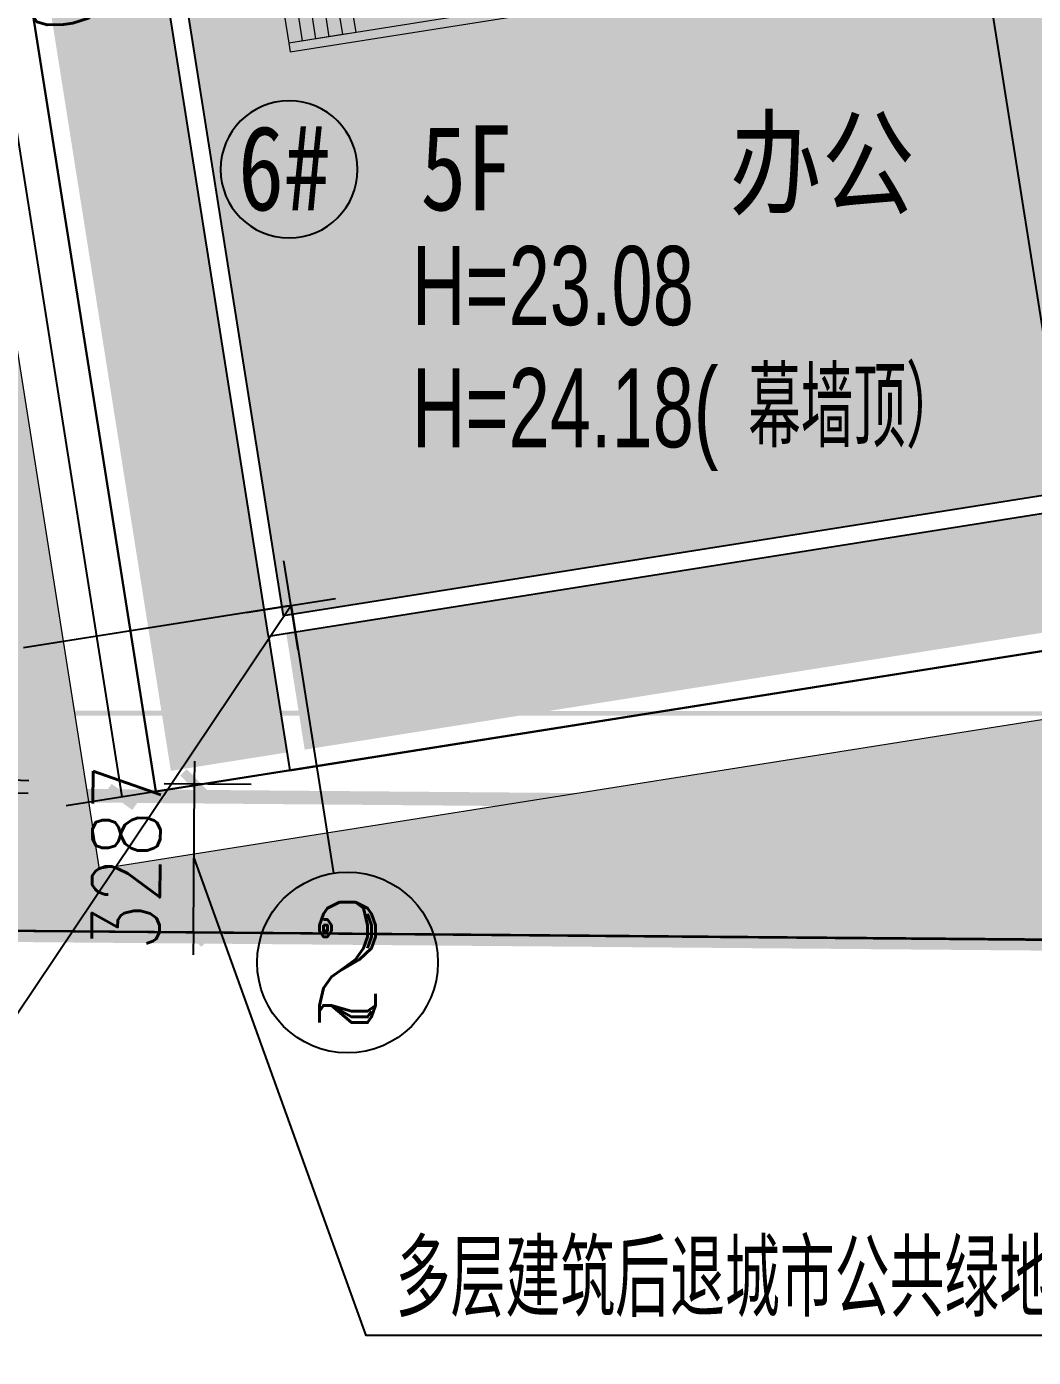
# Model space of a CAD drawing. Header units: metres. Extents: x 71066629 to 71645179, y 84793221 to 85208804.
# Drawn here: x 71330147 to 71352442, y 85010564 to 85040014 of the extents above; entities that cross this region are included whole.
import ezdxf
from ezdxf.enums import TextEntityAlignment as Align

# ---------------------------------------------------------------- set-up
doc = ezdxf.new("R2010")
doc.units = ezdxf.units.M
doc.header["$LTSCALE"] = 1000
for name, pattern in [('CENTER', [50.800000000000004, 31.75, -6.35, 6.35, -6.35]), ('CONTINOUS', [15000, 5000, 5000, 5000]), ('DASH', [0.35, 0.25, -0.1]), ('HIDDENX2', [19.049999999999997, 12.7, -6.35])]:
    doc.linetypes.add(name, pattern=pattern)
for name, color, linetype in [('A_N_AXIS_TEXT', 7, 'Continuous'), ('DIM_COOR', 3, 'Continuous'), ('DIM_SYMB', 3, 'Continuous'), ('G-ANN0-GRID', 85, 'Continuous'), ('G-ANNO-DIMS', 3, 'Continuous'), ('G-ANNO-TEXT', 7, 'Continuous'), ('G-BLDG-MULT', 1, 'Continuous'), ('G-BLDG-OTLN', 2, 'Continuous'), ('G-BLDG-POIT', 6, 'Continuous'), ('G-BLDG-ROOF', 34, 'Continuous'), ('G-BSMT-OTLN', 5, 'HIDDENX2'), ('G-FRIE-FLWL', 6, 'Continuous'), ('G-PLTG', 105, 'Continuous'), ('G-SITE-GREN', 72, 'Continuous'), ('G-SITE-PROP', 1, 'Continuous'), ('G_DRIV_ROAD', 145, 'Continuous'), ('G_H_252', 252, 'Continuous'), ('G_H_253', 253, 'Continuous'), ('G_N_GUIDES', 3, 'DASH'), ('PUB_DIM', 3, 'Continuous')]:
    doc.layers.add(name, color=color, linetype=linetype)
doc.layers.add('G-OTHR', color=169, linetype='Continuous', lineweight=13)
doc.layers.add('G-ROAD-园区', color=175, linetype='Continuous', lineweight=13)
doc.styles.add('_TCH_AXIS', font='romant.shx')
doc.styles.add('_TCH_DIM', font='SIMPLEX', dxfattribs={"bigfont": 'GBCBIG'})
doc.styles.add('dim_font', font='SIMPLEX.shx', dxfattribs={"width": 0.8})
doc.styles.add('GAD A', font='$ gad e.shx', dxfattribs={"width": 0.7, "bigfont": '$ gad c.shx'})
doc.styles.add('黑体', font='simhei.ttf', dxfattribs={"width": 0.8})
doc.dimstyles.new('DIMN500', dxfattribs={"dimscale": 5, "dimtxt": 300, "dimasz": 100, "dimexe": 250, "dimexo": 300, "dimgap": 150, "dimtad": 1, "dimdec": 0, "dimzin": 0, "dimdsep": 46, "dimtxsty": 'dim_font', "dimblk": 'ARCHTICK', "dimcen": 0.09, "dimclrt": 7, "dimazin": 2, "dimtfac": 1, "dimtdec": 0, "dimtix": 1, "dimtmove": 2, "dimatfit": 3, "dimldrblk": 'ARCHTICK', "dimtolj": 1, "dimtzin": 0, "dimarcsym": 0})

# ---------------------------------------------------------------- blocks, each defined once
blk = doc.blocks.new('A$C02740212')
at = {"layer": 'G_H_252'}
blk.add_hatch(color=256, dxfattribs=at).paths.add_polyline_path([(40482.04095841944, 42849.26199316979), (41469.72929900885, 43005.69645822048), (40656.27008078993, 48141.67582932115), (30581.84900672734, 46546.04428589344), (31395.30822494626, 41410.06491479278), (31987.92118023336, 41503.92558604479), (33051.675542593, 34787.6448700279), (21594.49084068835, 32973.00508330763), (23815.86024425924, 18947.83064685762), (43767.16472427547, 22107.80684067309)])
at = {"layer": 'G_H_253'}
h = blk.add_hatch(color=256, dxfattribs=at)
h.paths.add_polyline_path([(21199.41550444067, 32910.43129730225), (18631.44405329228, 32503.70457623899), (21322.11685198546, 15515.46511800587), (23890.08830313385, 15922.19183906913), (23483.35869403184, 18490.18152460456)])
h.paths.add_polyline_path([(44236.46811938286, 19144.74181888998), (43829.73851028085, 21712.73150444031), (23878.43403026462, 18552.75531062484), (24285.16363936663, 15984.76562507451)])
at = {"layer": 'G-ANN0-GRID'}
for q in [(18055.98110866547, 18238.04843877256), (24920.71778856218, 13250.52529726923)]:
    blk.add_line((23982.11101937294, 19176.6552079767), q, dxfattribs=at)
blk.add_circle((25233.58671861887, 11275.14861607552), 2000, dxfattribs=at)
at = {"layer": 'G-BLDG-OTLN'}
blk.add_lwpolyline([(11925.58790898323, 53108.35499577224), (14741.40827968717, 35329.96486507356), (23630.60334508121, 36737.87505042553), (24099.9067401886, 33774.81002865732), (18173.79493102431, 32836.20612645149), (20989.61530175805, 15057.81599575281), (41731.05221983791, 18342.93687355518), (39384.53524422646, 33158.26198247075), (45310.66528782248, 34096.86877271533), (45310.66528782248, 34096.86877271533), (63089.05541852117, 36912.68914344907), (61211.84183803201, 48764.94923059642), (43433.45170733333, 45949.12885986269), (43433.45170733333, 45949.12885986269), (41458.07502612472, 45636.25992977619), (40988.77163100243, 48599.32495155931), (30124.19988447428, 46878.54583612084), (30593.50327959657, 43915.48081433773), (28618.12659838796, 43602.61188425124), (26740.9130179286, 55454.87197138369)], close=True, dxfattribs=at)
at = {"layer": 'G-BLDG-POIT', "linetype": 'CONTINOUS', "ltscale": 0.1}
for p, q in [((24138.54548439384, 18188.96686737239), (23825.67655432225, 20164.3435485661)), ((22994.42267876864, 19020.220742926), (24969.79935994745, 19333.0896730125))]:
    blk.add_line(p, q, dxfattribs=at)
at = {"layer": 'G-BLDG-ROOF'}
for p, q in [((23815.86024424434, 18947.83064685762), (21594.49084067345, 32973.00508330763)), ((43767.16472426057, 22107.80684067309), (23815.86024424434, 18947.83064685762))]:
    blk.add_line(p, q, dxfattribs=at)
for points in [[(41878.29687088728, 36590.63039939106), (41878.29687088728, 36590.63039939106), (44694.11724162102, 18812.24026867747), (20989.61530175805, 15057.81599575281), (18173.79493102431, 32836.20612645149), (32594.02642023564, 35120.1464202404)], [(41878.29687088728, 36590.63039939106), (44224.81384649873, 21775.30529046059), (23483.35869401694, 18490.18152460456), (21136.84171842039, 33305.50663352013)], [(23483.35869401694, 18490.18152460456), (23952.66208913923, 15527.11650282145), (44694.11724162102, 18812.24026867747), (44224.81384649873, 21775.30529046059)]]:
    blk.add_lwpolyline(points, dxfattribs=at)
at = {"layer": 'G-OTHR', "linetype": 'ByBlock'}
for p, q in [((40330.20140036941, 34219.25940047205), (23934.57494649291, 31622.44728077948)), ((23965.86183950305, 31424.90961265564), (40361.48829337955, 34021.7217323333)), ((23668.63635590673, 33301.51745988429), (23934.57494649291, 31622.44728077948)), ((23964.94285809994, 33348.4477993995), (24230.88144868613, 31669.37762029469)), ((24261.24936026335, 33395.37813891471), (24527.18795084954, 31716.3079598099)), ((24557.55586245656, 33442.30847842992), (24823.49445304275, 31763.23829932511)), ((24853.86236461997, 33489.23881794513), (25119.80095520616, 31810.16863884032)), ((25150.16886681319, 33536.16915744543), (25416.10745739937, 31857.09897834063)), ((25218.56978926063, 31825.81208533049), (23934.57494649291, 31622.44728077948)), ((23934.57494649291, 31622.44728077948), (23965.86183950305, 31424.90961265564))]:
    blk.add_line(p, q, dxfattribs=at)
at = {"layer": 'A_N_AXIS_TEXT', "style": '_TCH_AXIS', "width": 0.6999999999999992}
blk.add_text('2', height=2662.5609418811, dxfattribs=at).set_placement((24346.06640465851, 9943.868145134966), (26121.10703257924, 9943.868145134966), align=Align.FIT)
blk = doc.blocks.new('A$C237376EB')
at = {"layer": 'G-SITE-GREN', "color": 3, "linetype": 'Continuous'}
blk.add_line((792.9579188898351, 607.5181273931812), (689.6409395360824, 608.3810528199829), dxfattribs=at)
blk = doc.blocks.new('_ARCHTICK')
at = {"color": 0, "linetype": 'ByBlock', "const_width": 0.4}
blk.add_lwpolyline([(-0.5, -0.5), (0.5, 0.5)], dxfattribs=at)
blk = doc.blocks.new('*D80')
at = {"layer": 'Defpoints', "color": 0, "transparency": 16777216}
for p in [(71331693.61180718, 85023277.9927401), (71333868.02006832, 85023259.83161896), (71331666.16082664, 85019991.32125887)]:
    blk.add_point(p, dxfattribs=at)
at = {"layer": 'PUB_DIM', "color": 0, "lineweight": -2, "transparency": 16777216}
for p, q in [((71333868.02006832, 85023259.83161896), (71333872.1960292, 85023759.81418002)), ((71333193.55949032, 85023265.46485743), (71335117.97647095, 85023249.39171675)), ((71333840.56908777, 85019973.16013774), (71333868.02006832, 85023259.83161896)), ((71333166.10850978, 85019978.7933762), (71335090.5254904, 85019962.72023553)), ((71333840.56908777, 85019973.16013774), (71333836.39312688, 85019473.17757669))]:
    blk.add_line(p, q, dxfattribs=at)
at = {"layer": 'PUB_DIM', "color": 0, "lineweight": -2, "transparency": 16777216, "xscale": 500, "yscale": 500, "zscale": 500}
for p, rotation in [((71333868.02006832, 85023259.83161896), 269.5214645680192), ((71333840.56908777, 85019973.16013774), 89.52146456801924)]:
    blk.add_blockref('_ARCHTICK', p, dxfattribs=dict(at, rotation=rotation))
at = {"layer": 'PUB_DIM', "color": 7, "transparency": 16777216, "insert": (71332354.3468949, 85021629.02376102), "char_height": 1500, "attachment_point": 5, "rotation": 89.52146456801924, "style": 'dim_font'}
blk.add_mtext('\\A1;3287', dxfattribs=at)
blk = doc.blocks.new('*D113')
at = {"layer": 'Defpoints', "color": 0, "transparency": 16777216}
for p in [(71333725.87476104, 85062685.6992048), (71339826.81889758, 85024165.8539216), (71332258.51195183, 85022967.15186182)]:
    blk.add_point(p, dxfattribs=at)
at = {"layer": 'G-ANNO-DIMS', "color": 0, "lineweight": -2, "transparency": 16777216}
for p, q in [((71332244.34225015, 85062451.04750724), (71324922.95738955, 85061291.45406371)), ((71326157.5678153, 85061486.997145), (71332258.51195183, 85022967.15186182)), ((71338345.28638668, 85023931.20222405), (71331023.90152608, 85022771.6087805))]:
    blk.add_line(p, q, dxfattribs=at)
at = {"layer": 'G-ANNO-DIMS', "color": 0, "lineweight": -2, "transparency": 16777216, "xscale": 500, "yscale": 500, "zscale": 500}
for p, rotation in [((71326157.5678153, 85061486.997145), 98.99999999994364), ((71332258.51195183, 85022967.15186182), 278.9999999999437)]:
    blk.add_blockref('_ARCHTICK', p, dxfattribs=dict(at, rotation=rotation))
at = {"layer": 'G-ANNO-DIMS', "color": 7, "transparency": 16777216, "insert": (71330689.57239446, 85042461.72620097), "char_height": 1500, "attachment_point": 5, "rotation": 278.9999999999436, "style": 'dim_font'}
blk.add_mtext('\\A1;39000', dxfattribs=at)
blk = doc.blocks.new('*D119')
at = {"layer": 'Defpoints', "color": 0, "transparency": 16777216}
for p in [(71324694.85474879, 85023504.76472108), (71331693.61180717, 85023277.99274008), (71331684.3227736, 85022991.30966344)]:
    blk.add_point(p, dxfattribs=at)
at = {"layer": 'G-ANNO-DIMS', "color": 0, "lineweight": -2, "transparency": 16777216}
for p, q in [((71324694.85474879, 85023504.76472108), (71324711.04712635, 85024004.50245921)), ((71330194.3985928, 85023326.56987281), (71323445.51040347, 85023545.24566503)), ((71324685.56571522, 85023218.08164445), (71324694.85474879, 85023504.76472108)), ((71330185.10955924, 85023039.88679618), (71323436.2213699, 85023258.5625884)), ((71324685.56571522, 85023218.08164445), (71324669.37333764, 85022718.34390633))]:
    blk.add_line(p, q, dxfattribs=at)
at = {"layer": 'G-ANNO-DIMS', "color": 0, "lineweight": -2, "transparency": 16777216, "xscale": 500, "yscale": 500, "zscale": 500}
for p, rotation in [((71324694.85474879, 85023504.76472108), 268.1441657214517), ((71324685.56571522, 85023218.08164445), 88.14416572145167)]:
    blk.add_blockref('_ARCHTICK', p, dxfattribs=dict(at, rotation=rotation))
at = {"layer": 'G-ANNO-DIMS', "color": 7, "transparency": 16777216, "insert": (71323071.1522932, 85026659.00240013), "char_height": 1500, "attachment_point": 5, "rotation": 88.14416572145166, "style": 'dim_font'}
blk.add_mtext('\\A1;0.29', dxfattribs=at)

msp = doc.modelspace()

# ---------------------------------------------------------------- hatches: boundary and pattern name
at = {"layer": 'G-FRIE-FLWL'}
h = msp.add_hatch(dxfattribs=at)
h.set_pattern_fill('AR-HBONE', color=256, scale=1000, style=0)
h.set_pattern_definition([(45, (0, 0), (5.55e-14, 862.1045876226387), [1828.8, -609.6]), (135, (431.052, 431.052), (5.55e-14, 862.1045876226387), [1828.8, -609.6])])
edge = h.paths.add_edge_path()
edge.add_line((71320791.48423149, 85104859.34594029), (71320791.48423149, 85098859.352251))
edge.add_line((71320791.48423149, 85098859.352251), (71409191.48669386, 85098859.33353661))
edge.add_arc((71409191.48415345, 85086859.3325034), 12000.00103322136, 4.933266893658583e-06, 89.99998787041687, ccw=False)
edge.add_line((71421191.48518667, 85086859.33353661), (71421191.4851866, 85029459.32375132))
edge.add_line((71421191.4851866, 85029459.32375132), (71427191.48518665, 85029459.32375132))
edge.add_line((71427191.48518665, 85029459.32375132), (71427191.48518667, 85086859.32976861))
edge.add_arc((71409191.48141867, 85086859.32976861), 18000.00376799336, 359.9999999999851, 449.9999808097454)
edge.add_line((71409191.48744747, 85104859.33353661), (71320791.48423149, 85104859.34594029))
at = {"layer": 'G-PLTG'}
h = msp.add_hatch(dxfattribs=at)
h.set_pattern_fill('CROSS', color=256, scale=500, style=0)
h.set_pattern_definition([(0, (0, 0), (793.75, 793.75), [396.875, -1190.625]), (90, (198.4375, -198.4375), (-793.75, 793.75), [396.875, -1190.625])])
h.paths.add_polyline_path([(71319266.16420974, 85061914.20373057), (71338259.79781386, 85064922.49975866), (71337581.37041855, 85069205.92175344), (71314395.56959212, 85065533.65166606), (71315881.2589365, 85056153.37831788), (71294500.83823174, 85052767.05234197), (71295617.83755454, 85045714.59619378), (71312696.30574921, 85048419.55982737), (71313572.33875631, 85042888.50511622), (71296493.87056583, 85040183.54148757), (71299649.65172836, 85020258.72341262), (71318608.1060342, 85020100.38491496), (71380689.756445, 85019539.15440606), (71377332.34291835, 85040737.02916977), (71356552.9134006, 85037445.89085911), (71358430.12698108, 85025593.63077186), (71331762.56001942, 85021369.90310389), (71328477.43625359, 85042111.35825635), (71322551.2879756, 85041172.74857809)])

# ---------------------------------------------------------------- linework, layer by layer
at = {"layer": 'DIM_COOR', "color": 3}
msp.add_line((71336001.93655036, 85027204.92652456), (71327292.72310738, 85014220.98652507), dxfattribs=at)
at = {"layer": 'DIM_SYMB'}
msp.add_lwpolyline([(71366513.48580007, 85011046.4212996), (71337668.93549185, 85011046.4212996), (71333854.29457803, 85021616.49587834)], dxfattribs=at)
at = {"layer": 'G-ANNO-TEXT'}
msp.add_lwpolyline([(71334442.71676752, 85036854.60484973, 1), (71337477.60289562, 85036854.60484973, 1)], format="xyb", close=True, dxfattribs=at)
at = {"layer": 'G-BLDG-MULT', "linetype": 'DASH', "ltscale": 5, "const_width": 300.0000142492354}
msp.add_lwpolyline([(71161602.70693433, 85145688.31245755), (71151769.04155725, 85135842.89076324), (71150398.1689868, 85065649.06076373), (71146812.78053093, 85035713.26747468), (71146233.69430053, 85006062.3948905), (71245759.10555162, 85021940.93779875), (71249143.57324001, 85022434.2386127), (71251367.8374273, 85022708.2980563), (71253589.57634135, 85022942.61597875), (71255814.98808573, 85023138.18720043), (71258043.51324026, 85023294.68018903), (71260274.44722323, 85023412.61750309), (71262506.99921297, 85023491.24433407), (71264740.7748237, 85023531.18229197), (71266961.69721334, 85023531.80365069), (71370294.91367571, 85022668.87539808), (71465841.78936413, 85021663.95444943), (71464181.04036027, 85083096.6964794), (71462703.25639734, 85137771.71238172), (71452467.57294372, 85147498.85738169), (71382301.55732763, 85146338.36337337), (71352256.1487488, 85148841.7812107), (71193416.31141314, 85146214.49663629)], close=True, dxfattribs=at)
at = {"layer": 'G-BSMT-OTLN', "ltscale": 0.1, "const_width": 200}
msp.add_lwpolyline([(71157191.58090669, 85140759.55333252), (71157191.58090669, 85135259.55333154), (71153991.5812761, 85135259.55333154), (71153991.58127633, 85005669.52005905), (71165691.58195624, 85007522.61812352), (71165691.58119047, 85013394.9157322), (71238076.46104214, 85024859.55444618), (71460791.5816469, 85024859.55444579), (71460791.58164707, 85127259.5534181), (71457591.58201651, 85127259.5534181), (71457591.58201635, 85140759.5547513)], close=True, dxfattribs=at)
at = {"layer": 'G-ROAD-园区'}
for p, q in [((71331762.5600194, 85021369.9031039), (71328477.43625359, 85042111.35825638)), ((71358430.12698106, 85025593.63077193), (71331762.5600194, 85021369.9031039))]:
    msp.add_line(p, q, dxfattribs=at)
at = {"layer": 'G-SITE-PROP', "color": 1, "linetype": 'CENTER', "ltscale": 0.1, "const_width": 500}
msp.add_lwpolyline([(71452458.80126953, 85152499.38964844), (71382468.2006836, 85151341.796875), (71352422.79052734, 85153845.21484375), (71193333.61816406, 85151213.80615234), (71161520.01953125, 85150687.62207031, 0.3938686968656183), (71146789.18457031, 85136488.40332031), (71146770.81298828, 85135982.421875), (71145403.99169922, 85065996.03271484), (71141818.60351562, 85036060.24169922), (71141157.59277344, 85002214.59960938), (71246211.79199219, 85018975.21972656), (71249543.3959961, 85019460.81542969), (71251708.61816406, 85019727.60009766), (71253878.23486328, 85019956.42089844), (71256051.39160156, 85020147.39990234), (71258227.78320312, 85020300.2319336), (71260406.43310547, 85020415.40527344), (71262586.60888672, 85020492.1875), (71264768.0053711, 85020531.18896484), (71266949.58496094, 85020531.7993164), (71370266.6015625, 85019669.00634766), (71469071.22802734, 85018629.82177734)], format="xyb", dxfattribs=at)
at = {"layer": 'G_DRIV_ROAD'}
for p, q in [((71320666.58867048, 85020083.21330959), (71331982.15636022, 85019983.32671475)), ((71331982.15636022, 85019983.32671475), (71381806.99883965, 85019543.50397858))]:
    msp.add_line(p, q, dxfattribs=at)

# ---------------------------------------------------------------- block references
at = {"layer": 'G-BLDG-OTLN'}
msp.add_blockref('A$C02740212', (71312019.82553099, 85008028.27131659), dxfattribs=at)
at = {"layer": 'G_N_GUIDES', "xscale": 1000, "yscale": 1000, "zscale": 1000}
msp.add_blockref('A$C237376EB', (70577308.67682125, 84412150.79480837), dxfattribs=at)

# ---------------------------------------------------------------- texts
at = {"layer": 'DIM_SYMB', "color": 7, "style": '_TCH_DIM'}
msp.add_text('多层建筑后退城市公共绿地红线最小距离', height=1687.943262411348, dxfattribs=at).set_placement((71338317.94537954, 85011460.70563188))
at = {"layer": 'G-ANNO-TEXT'}
for s, height, style, width, p in [('办公', 1877.637130801688, '黑体', 0.8, (71345709.8339543, 85036049.07557416)), ('6#', 1877.637130801688, '黑体', 0.8, (71334828.21006808, 85035949.11230418)), ('5F', 1877.637130801688, '黑体', 0.8, (71338866.0979353, 85035949.11230418)), ('H=23.08', 1750, 'GAD A', 0.7, (71338683.05625437, 85033408.48140648)), ('H=24.18(', 1750, 'GAD A', 0.7, (71338683.05625437, 85030704.57623993)), ('幕墙顶）', 1750, 'GAD A', 0.7, (71346127.2870236, 85030704.57623993))]:
    msp.add_text(s, height=height, dxfattribs=dict(at, style=style, width=width)).set_placement(p)

# ---------------------------------------------------------------- dimensions: what is measured, and where the dimension line sits
at = {"layer": 'G-ANNO-DIMS'}
dim = msp.add_aligned_dim(p1=(71333725.87476103, 85062685.69920482), p2=(71339826.81889756, 85024165.8539216), distance=-7662.646843804988, dimstyle='DIMN500', dxfattribs=at)
dim.commit()
dim.dimension.update_dxf_attribs({"geometry": '*D113', "text_midpoint": (71330689.57239446, 85042461.72620097)})
dim = msp.add_linear_dim(base=(71324694.85474879, 85023504.76472108), p1=(71331684.3227736, 85022991.30966346), p2=(71331693.61180717, 85023277.9927401), angle=88.14416572145166, text='0.29', dimstyle='DIMN500', dxfattribs=at)
dim.commit()
dim.dimension.update_dxf_attribs({"geometry": '*D119', "text_midpoint": (71323071.1522932, 85026659.00240013), "dimtype": 129})
at = {"layer": 'PUB_DIM'}
dim = msp.add_aligned_dim(p1=(71331666.16082662, 85019991.32125886), p2=(71331693.61180717, 85023277.9927401), distance=-2174.484102604246, dimstyle='DIMN500', dxfattribs=at)
dim.commit()
dim.dimension.update_dxf_attribs({"geometry": '*D80', "text_midpoint": (71332354.3468949, 85021629.02376102)})

doc.saveas('drawing.dxf')
